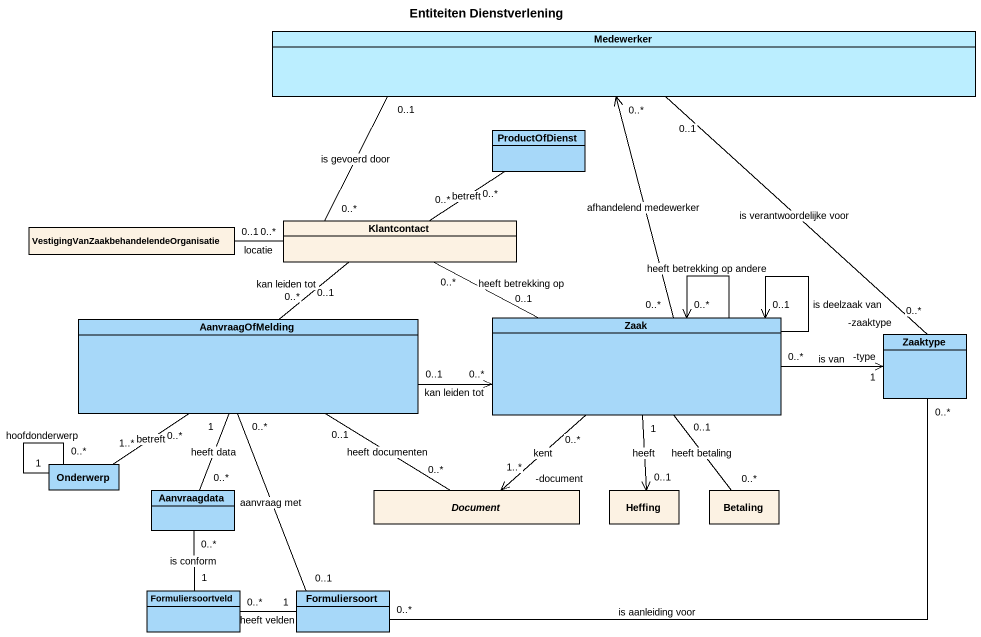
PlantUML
@startuml
title Entiteiten Dienstverlening
hide circle
hide empty members
class Medewerker #BBEEFF
class ProductOfDienst #A7D8F9
class "VestigingVanZaakbehandelendeOrganisatie" as VestigingVanZaakbehandelende
class Klantcontact
class AanvraagOfMelding #A7D8F9
class Zaak #A7D8F9
class Zaaktype #A7D8F9
class Onderwerp #A7D8F9
class Aanvraagdata #A7D8F9
abstract class Document
class Heffing
class Betaling
class Formuliersoortveld #A7D8F9
class Formuliersoort #A7D8F9
Medewerker "0..1" -- "-zaaktype\n0..*" Zaaktype : is verantwoordelijke voor
Klantcontact "0..*" -up- "0..1" Medewerker : is gevoerd door
Klantcontact "0..*" -up- "0..*" ProductOfDienst : betreft
Klantcontact "0..*" -left- "0..1" VestigingVanZaakbehandelende : locatie
Klantcontact "0..1" -- "0..*" AanvraagOfMelding : kan leiden tot
Klantcontact "0..*" -right- "0..1" Zaak : heeft betrekking op
AanvraagOfMelding "0..1" -right-> "0..*" Zaak : kan leiden tot
AanvraagOfMelding "0..*" -- "1..*" Onderwerp : betreft
AanvraagOfMelding "1" -- "0..*" Aanvraagdata : heeft data
AanvraagOfMelding "0..1" -- "0..*" Document : heeft documenten
AanvraagOfMelding "0..*" -- "0..1" Formuliersoort : aanvraag met
Zaak "0..*" -up-> "0..*" Medewerker : afhandelend medewerker
Zaak --> "0..*" Zaak : heeft betrekking op andere
Zaak --> "0..1" Zaak : is deelzaak van
Zaak "0..*" -right-> "-type\n1" Zaaktype : is van
Zaak "0..*" --> "-document\n1..*" Document : kent
Zaak "1" --> "0..1" Heffing : heeft
Zaak "0..1" -- "0..*" Betaling : heeft betaling
Onderwerp "0..*" -- "1" Onderwerp : hoofdonderwerp
Aanvraagdata "0..*" -- "1" Formuliersoortveld : is conform
Formuliersoort "0..*" -right- "0..*" Zaaktype : is aanleiding voor
Formuliersoort "1" -left- "0..*" Formuliersoortveld : heeft velden
@enduml
